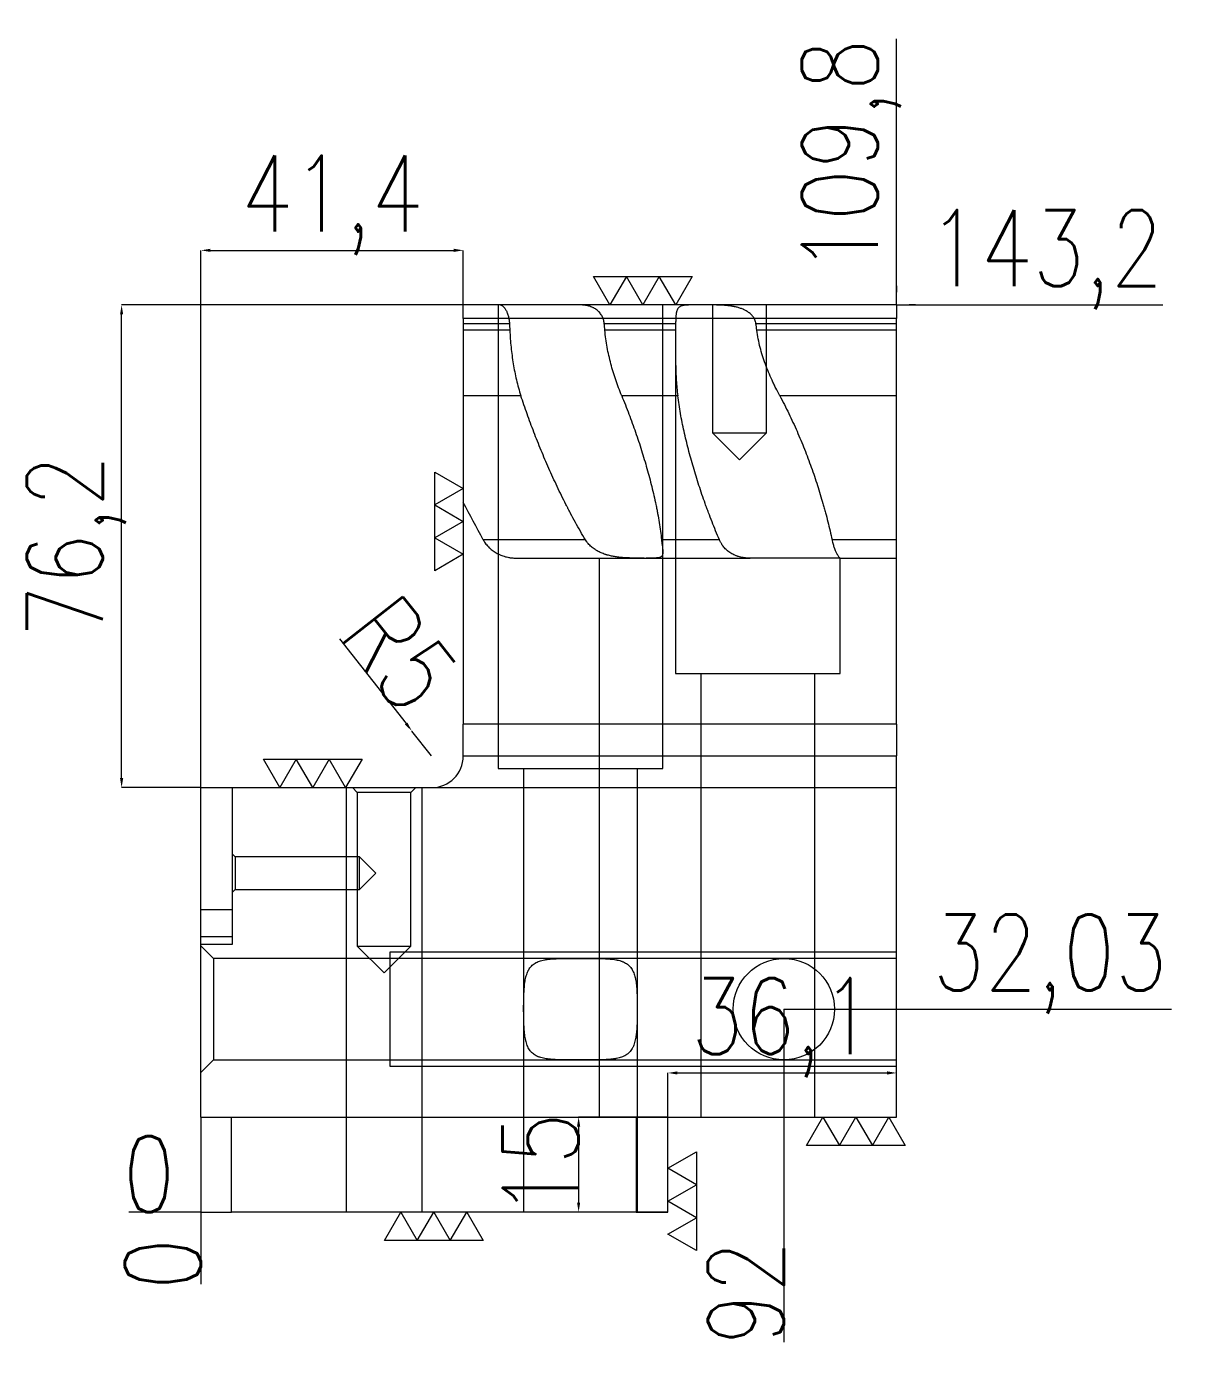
# Model space of a CAD drawing. Header units: millimetres. Extents: x 13923 to 15021, y 34859 to 35408.
# Drawn here: x 14100 to 14282, y 34858.8 to 35067.8 of the extents above; entities that cross this region are included whole.
import ezdxf

# ---------------------------------------------------------------- set-up
doc = ezdxf.new("R2010")
doc.units = ezdxf.units.MM
doc.linetypes.add('DASHED', pattern=[0])
for name, color, linetype, lineweight in [('DIE', 20, 'Continuous', 20), ('DIE_W', 1, 'Continuous', 20), ('DIM', 4, 'Continuous', 20)]:
    doc.layers.add(name, color=color, linetype=linetype, lineweight=lineweight)
doc.styles.add('TXT', font='txt.shx', dxfattribs={"width": 0.8, "bigfont": 'ctxt.shx'})
doc.dimstyles.new('零件', dxfattribs={"dimscale": 1.5, "dimtxt": 8, "dimasz": 1, "dimexe": 0, "dimexo": 0, "dimgap": 0, "dimtad": 1, "dimtxsty": 'TXT', "dimcen": 0, "dimclrd": 252, "dimclre": 252, "dimclrt": 4, "dimazin": 3, "dimtp": 0.001, "dimtm": 0.001, "dimtfac": 1, "dimtmove": 0, "dimatfit": 3, "dimlwd": 5, "dimlwe": 5})

# ---------------------------------------------------------------- blocks, each defined once
blk = doc.blocks.new('*D1113')
at = {"layer": 'Defpoints', "color": 0}
for p in [(14219.54, 34912.67), (14242.34, 34912.67), (14127.54, 34880.64)]:
    blk.add_point(p, dxfattribs=at)
at = {"layer": 'DIM', "color": 252, "lineweight": 5}
blk.add_line((14219.54, 34912.67), (14280.74, 34912.67), dxfattribs=at)
at = {"layer": 'DIM', "color": 4, "lineweight": 5, "insert": (14261.54, 34919.81), "char_height": 12, "attachment_point": 5, "style": 'TXT'}
blk.add_mtext('32,03', dxfattribs=at)
blk = doc.blocks.new('*D1114')
at = {"layer": 'Defpoints', "color": 0}
for p in [(14237.34, 35023.84), (14242.34, 35023.84), (14127.54, 34880.64)]:
    blk.add_point(p, dxfattribs=at)
at = {"layer": 'DIM', "color": 252, "lineweight": 5}
for p, q in [((14237.34, 35023.84), (14240.34, 35023.84)), ((14240.34, 35023.84), (14239.34, 35023.84)), ((14239.34, 35023.84), (14279.37, 35023.84))]:
    blk.add_line(p, q, dxfattribs=at)
at = {"layer": 'DIM', "color": 4, "lineweight": 5, "insert": (14260.85, 35030.98), "char_height": 12, "attachment_point": 5, "style": 'TXT'}
blk.add_mtext('143,2', dxfattribs=at)
blk = doc.blocks.new('*D1115')
at = {"layer": 'Defpoints', "color": 0}
for p in [(14122.54, 34880.64), (14127.54, 34880.64), (14127.54, 34880.64)]:
    blk.add_point(p, dxfattribs=at)
at = {"layer": 'DIM', "color": 252, "lineweight": 5}
blk.add_line((14127.54, 34880.64), (14116.14, 34880.64), dxfattribs=at)
at = {"layer": 'DIM', "color": 4, "lineweight": 5, "insert": (14119.34, 34886.64), "char_height": 12, "attachment_point": 5, "style": 'TXT'}
blk.add_mtext('0', dxfattribs=at)
blk = doc.blocks.new('*D1116')
at = {"layer": 'Defpoints', "color": 0}
for p in [(14219.54, 34912.67), (14127.54, 34880.64), (14219.54, 34875.64)]:
    blk.add_point(p, dxfattribs=at)
at = {"layer": 'DIM', "color": 252, "lineweight": 5}
for p, q in [((14219.54, 34912.67), (14219.54, 34881.64)), ((14219.54, 34881.64), (14219.54, 34878.64)), ((14219.54, 34878.64), (14219.54, 34860.1))]:
    blk.add_line(p, q, dxfattribs=at)
at = {"layer": 'DIM', "color": 4, "lineweight": 5, "insert": (14213.54, 34867.87), "char_height": 12, "attachment_point": 5, "rotation": 90, "style": 'TXT'}
blk.add_mtext('92', dxfattribs=at)
blk = doc.blocks.new('*D1117')
at = {"layer": 'Defpoints', "color": 0}
for p in [(14127.54, 34880.64), (14127.54, 34880.64), (14127.54, 34875.64)]:
    blk.add_point(p, dxfattribs=at)
at = {"layer": 'DIM', "color": 252, "lineweight": 5}
blk.add_line((14127.54, 34880.64), (14127.54, 34869.24), dxfattribs=at)
at = {"layer": 'DIM', "color": 4, "lineweight": 5, "insert": (14121.54, 34872.44), "char_height": 12, "attachment_point": 5, "rotation": 90, "style": 'TXT'}
blk.add_mtext('0', dxfattribs=at)
blk = doc.blocks.new('*D1118')
at = {"layer": 'Defpoints', "color": 0}
for p in [(14237.34, 35028.84), (14237.34, 35023.84), (14127.54, 34880.64)]:
    blk.add_point(p, dxfattribs=at)
at = {"layer": 'DIM', "color": 252, "lineweight": 5}
for p, q in [((14237.34, 35025.84), (14237.34, 35065.87)), ((14237.34, 35023.84), (14237.34, 35026.84)), ((14237.34, 35026.84), (14237.34, 35025.84))]:
    blk.add_line(p, q, dxfattribs=at)
at = {"layer": 'DIM', "color": 4, "lineweight": 5, "insert": (14230.2, 35047.35), "char_height": 12, "attachment_point": 5, "rotation": 90, "style": 'TXT'}
blk.add_mtext('109,8', dxfattribs=at)
blk = doc.blocks.new('*D1125')
at = {"layer": 'Defpoints', "color": 0}
for p in [(14201.24, 34895.64), (14187.15, 34880.64), (14201.24, 34880.64)]:
    blk.add_point(p, dxfattribs=at)
at = {"layer": 'DIM', "color": 252, "linetype": 'Continuous', "lineweight": 5}
for p, q in [((14201.24, 34895.64), (14187.15, 34895.64)), ((14187.15, 34894.14), (14187.15, 34882.14)), ((14201.24, 34880.64), (14187.15, 34880.64))]:
    blk.add_line(p, q, dxfattribs=at)
at = {"layer": 'DIM', "color": 252}
for points in [[(14187.4, 34894.14), (14186.9, 34894.14), (14187.15, 34895.64)], [(14186.9, 34882.14), (14187.4, 34882.14), (14187.15, 34880.64)]]:
    blk.add_solid(points, dxfattribs=at)
at = {"layer": 'DIM', "color": 4, "lineweight": 5, "insert": (14181.15, 34888.14), "char_height": 12, "attachment_point": 5, "rotation": 90, "style": 'TXT'}
blk.add_mtext('15', dxfattribs=at)
blk = doc.blocks.new('*D1126')
at = {"layer": 'Defpoints', "color": 0}
for p in [(14237.34, 34902.6), (14201.24, 34895.64), (14237.34, 34895.64)]:
    blk.add_point(p, dxfattribs=at)
at = {"layer": 'DIM', "color": 252, "linetype": 'Continuous', "lineweight": 5}
for p, q in [((14201.24, 34895.64), (14201.24, 34902.6)), ((14202.74, 34902.6), (14235.84, 34902.6)), ((14237.34, 34895.64), (14237.34, 34902.6))]:
    blk.add_line(p, q, dxfattribs=at)
at = {"layer": 'DIM', "color": 252}
for points in [[(14202.74, 34902.85), (14202.74, 34902.35), (14201.24, 34902.6)], [(14235.84, 34902.35), (14235.84, 34902.85), (14237.34, 34902.6)]]:
    blk.add_solid(points, dxfattribs=at)
at = {"layer": 'DIM', "color": 4, "lineweight": 5, "insert": (14219.29, 34909.75), "char_height": 12, "attachment_point": 5, "style": 'TXT'}
blk.add_mtext('36,1', dxfattribs=at)
blk = doc.blocks.new('*D1127')
at = {"layer": 'Defpoints', "color": 0}
for p in [(14160.85, 34956.57), (14163.94, 34952.64)]:
    blk.add_point(p, dxfattribs=at)
at = {"layer": 'DIE_W', "color": 252, "linetype": 'Continuous', "lineweight": 5}
for p, q in [((14149.39, 34971.14), (14159.92, 34957.75)), ((14163.94, 34952.64), (14160.85, 34956.57))]:
    blk.add_line(p, q, dxfattribs=at)
at = {"layer": 'DIE_W', "color": 252}
blk.add_solid([(14159.73, 34957.59), (14160.12, 34957.9), (14160.85, 34956.57)], dxfattribs=at)
at = {"layer": 'DIE_W', "color": 4, "lineweight": 5, "insert": (14158.91, 34968.74), "char_height": 12, "attachment_point": 5, "rotation": 308.1784, "style": 'TXT'}
blk.add_mtext('R5', dxfattribs=at)
blk = doc.blocks.new('*D1128')
at = {"layer": 'Defpoints', "color": 0}
for p in [(14115.02, 35023.84), (14168.94, 35023.84), (14127.54, 34947.64)]:
    blk.add_point(p, dxfattribs=at)
at = {"layer": 'DIE_W', "color": 252, "linetype": 'Continuous', "lineweight": 5}
for p, q in [((14168.94, 35023.84), (14115.02, 35023.84)), ((14115.02, 34949.14), (14115.02, 35022.34)), ((14127.54, 34947.64), (14115.02, 34947.64))]:
    blk.add_line(p, q, dxfattribs=at)
at = {"layer": 'DIE_W', "color": 252}
for points in [[(14115.27, 35022.34), (14114.77, 35022.34), (14115.02, 35023.84)], [(14114.77, 34949.14), (14115.27, 34949.14), (14115.02, 34947.64)]]:
    blk.add_solid(points, dxfattribs=at)
at = {"layer": 'DIE_W', "color": 4, "lineweight": 5, "insert": (14107.88, 34985.74), "char_height": 12, "attachment_point": 5, "rotation": 90, "style": 'TXT'}
blk.add_mtext('76,2', dxfattribs=at)
blk = doc.blocks.new('*D1129')
at = {"layer": 'Defpoints', "color": 0}
for p in [(14168.94, 35032.46), (14168.94, 35023.84), (14127.54, 34947.64)]:
    blk.add_point(p, dxfattribs=at)
at = {"layer": 'DIE_W', "color": 252, "linetype": 'Continuous', "lineweight": 5}
for p, q in [((14127.54, 34947.64), (14127.54, 35032.46)), ((14129.04, 35032.46), (14167.44, 35032.46)), ((14168.94, 35023.84), (14168.94, 35032.46))]:
    blk.add_line(p, q, dxfattribs=at)
at = {"layer": 'DIE_W', "color": 252}
for points in [[(14129.04, 35032.71), (14129.04, 35032.21), (14127.54, 35032.46)], [(14167.44, 35032.21), (14167.44, 35032.71), (14168.94, 35032.46)]]:
    blk.add_solid(points, dxfattribs=at)
at = {"layer": 'DIE_W', "color": 4, "lineweight": 5, "insert": (14148.24, 35039.6), "char_height": 12, "attachment_point": 5, "style": 'TXT'}
blk.add_mtext('41,4', dxfattribs=at)

msp = doc.modelspace()

# ---------------------------------------------------------------- linework, layer by layer
at = {"layer": 'DIE', "color": 31, "linetype": 'DASHED', "lineweight": 5, "ltscale": 0.574891}
for p, q in [((14168.94, 35023.808), (14168.94, 35023.818)), ((14174.44, 35023.838), (14174.44, 34950.638)), ((14200.44, 34950.638), (14200.44, 35023.838)), ((14202.44, 35016.782), (14202.44, 34965.638)), ((14208.287, 35003.638), (14212.54, 34999.385)), ((14212.54, 34999.385), (14216.793, 35003.638)), ((14177.329, 34983.868), (14197.496, 34983.868)), ((14197.496, 34983.868), (14197.817, 34983.868)), ((14197.817, 34983.868), (14214.25, 34983.868)), ((14228.419, 34983.868), (14214.25, 34983.868)), ((14228.419, 34983.868), (14237.34, 34983.868)), ((14228.44, 34965.638), (14228.44, 34983.868)), ((14202.44, 34965.638), (14228.44, 34965.638)), ((14206.436, 34965.638), (14206.436, 34895.638)), ((14224.443, 34895.638), (14224.443, 34965.638)), ((14174.44, 34950.638), (14187.44, 34950.638)), ((14178.436, 34950.638), (14178.436, 34880.638)), ((14187.44, 34950.638), (14200.44, 34950.638)), ((14196.443, 34880.638), (14196.443, 34950.638)), ((14132.54, 34922.906), (14132.54, 34928.329)), ((14127.54, 34924.138), (14132.54, 34924.138)), ((14127.54, 34922.906), (14132.54, 34922.906))]:
    msp.add_line(p, q, dxfattribs=at)
at = {"layer": 'DIE', "color": 5, "linetype": 'DASHED', "lineweight": 5, "ltscale": 0.574891}
for p, q in [((14208.287, 35023.838), (14208.287, 35003.638)), ((14216.793, 35003.638), (14216.793, 35023.838)), ((14208.287, 35003.638), (14212.54, 35003.638)), ((14212.54, 35003.638), (14216.793, 35003.638)), ((14151.44, 34947.638), (14152.187, 34946.891)), ((14152.187, 34946.891), (14152.187, 34922.638)), ((14160.693, 34946.891), (14152.187, 34946.891)), ((14160.693, 34946.891), (14161.44, 34947.638)), ((14160.693, 34922.638), (14160.693, 34946.891)), ((14132.937, 34936.741), (14132.54, 34937.138)), ((14152.54, 34936.741), (14132.937, 34936.741)), ((14132.937, 34936.741), (14132.937, 34931.535)), ((14155.143, 34934.138), (14152.54, 34936.741)), ((14152.54, 34931.535), (14152.54, 34936.741)), ((14152.54, 34931.535), (14155.143, 34934.138)), ((14132.54, 34931.138), (14132.937, 34931.535)), ((14132.937, 34931.535), (14152.54, 34931.535)), ((14152.187, 34922.638), (14156.44, 34918.385)), ((14152.187, 34922.638), (14160.693, 34922.638)), ((14156.44, 34918.385), (14160.693, 34922.638))]:
    msp.add_line(p, q, dxfattribs=at)
at = {"layer": 'DIE', "color": 155, "linetype": 'DASHED', "lineweight": 5, "ltscale": 0.574891}
for p, q in [((14168.94, 35020.917), (14176.231, 35020.917)), ((14176.284, 35019.838), (14168.94, 35019.838)), ((14191.197, 35020.917), (14202.462, 35020.917)), ((14202.455, 35019.838), (14191.296, 35019.838)), ((14215.13, 35020.917), (14237.34, 35020.917)), ((14237.34, 35019.838), (14215.274, 35019.838)), ((14178.039, 35009.506), (14168.94, 35009.506)), ((14202.795, 35009.506), (14193.95, 35009.506)), ((14237.34, 35009.506), (14218.899, 35009.506)), ((14188.234, 34986.755), (14172.105, 34986.755)), ((14209.373, 34986.755), (14200.237, 34986.755)), ((14237.34, 34986.755), (14227.143, 34986.755))]:
    msp.add_line(p, q, dxfattribs=at)
at = {"layer": 'DIE', "color": 11, "linetype": 'DASHED', "lineweight": 5, "ltscale": 0.574891}
for p, q in [((14190.37, 34983.868), (14190.37, 34895.638)), ((14129.54, 34920.668), (14127.54, 34922.668)), ((14127.54, 34902.668), (14129.54, 34904.668))]:
    msp.add_line(p, q, dxfattribs=at)
at = {"layer": 'DIE', "color": 155, "linetype": 'Continuous', "lineweight": 5}
msp.add_line((14168.94, 34952.638), (14237.34, 34952.638), dxfattribs=at)
at = {"layer": 'DIE', "color": 2, "linetype": 'Continuous', "lineweight": 5}
for p, q in [((14127.54, 34895.638), (14127.54, 34947.638)), ((14127.54, 34947.638), (14237.34, 34947.638)), ((14237.34, 34895.638), (14237.34, 34947.638)), ((14127.54, 34895.638), (14127.54, 34880.638)), ((14127.54, 34895.638), (14237.34, 34895.638)), ((14132.34, 34880.638), (14132.34, 34895.638)), ((14196.24, 34895.638), (14196.24, 34880.638)), ((14201.24, 34880.638), (14201.24, 34895.638)), ((14127.54, 34880.638), (14132.34, 34880.638)), ((14196.24, 34880.638), (14132.34, 34880.638)), ((14196.24, 34880.638), (14201.24, 34880.638))]:
    msp.add_line(p, q, dxfattribs=at)
at = {"layer": 'DIE', "color": 2, "linetype": 'DASHED', "lineweight": 5, "ltscale": 0.574891}
for q in [(14132.54, 34947.638), (14127.54, 34928.329)]:
    msp.add_line((14132.54, 34928.329), q, dxfattribs=at)
at = {"layer": 'DIE', "color": 6, "linetype": 'DASHED', "lineweight": 5, "ltscale": 0.574891}
for p, q in [((14237.34, 34921.668), (14157.34, 34921.668)), ((14157.34, 34921.668), (14157.34, 34903.668)), ((14157.34, 34903.668), (14237.34, 34903.668))]:
    msp.add_line(p, q, dxfattribs=at)
at = {"layer": 'DIE', "color": 31, "linetype": 'DASHED', "lineweight": 5, "ltscale": 0.574891}
for points in [[(14168.94, 35023.616), (14168.94, 35023.627), (14168.94, 35023.638), (14168.94, 35023.648)], [(14168.94, 35023.245), (14168.94, 35023.252), (14168.94, 35023.26), (14168.94, 35023.268)], [(14168.94, 35021.824), (14168.94, 35021.836), (14168.94, 35021.848), (14168.94, 35021.859)], [(14237.34, 35022.655), (14237.34, 35022.639), (14237.34, 35022.623), (14237.34, 35022.607)], [(14237.34, 35022.049), (14237.34, 35022.026), (14237.34, 35022.002), (14237.34, 35021.978)], [(14176.231, 35020.917), (14176.248, 35020.557), (14176.266, 35020.197), (14176.284, 35019.838)], [(14191.296, 35019.838), (14191.263, 35020.197), (14191.23, 35020.557), (14191.197, 35020.917)], [(14202.462, 35020.917), (14202.46, 35020.557), (14202.457, 35020.198), (14202.455, 35019.838)], [(14215.274, 35019.838), (14215.226, 35020.198), (14215.179, 35020.557), (14215.13, 35020.917)], [(14172.105, 34986.755), (14171.049, 34988.726), (14169.994, 34990.697), (14168.94, 34992.669)]]:
    msp.add_open_spline(points, degree=3, dxfattribs=at)
for points, knots in [([(14174.815, 35023.838), (14174.867, 35023.838), (14174.925, 35023.825), (14174.995, 35023.794), (14175.003, 35023.79), (14175.019, 35023.782), (14175.043, 35023.769), (14175.068, 35023.754), (14175.118, 35023.722), (14175.152, 35023.697), (14175.222, 35023.638), (14175.258, 35023.605), (14175.331, 35023.529), (14175.368, 35023.487), (14175.415, 35023.429), (14175.425, 35023.417), (14175.444, 35023.393), (14175.472, 35023.355), (14175.501, 35023.315), (14175.557, 35023.233), (14175.594, 35023.174), (14175.668, 35023.048), (14175.705, 35022.981), (14175.776, 35022.838), (14175.811, 35022.762), (14175.862, 35022.641), (14175.879, 35022.6), (14175.911, 35022.516), (14175.927, 35022.473), (14175.973, 35022.342), (14176.002, 35022.251), (14176.056, 35022.065), (14176.081, 35021.968), (14176.114, 35021.819), (14176.125, 35021.769), (14176.14, 35021.692), (14176.145, 35021.666), (14176.154, 35021.614), (14176.158, 35021.588), (14176.18, 35021.457), (14176.194, 35021.351), (14176.217, 35021.136), (14176.226, 35021.027), (14176.231, 35020.917)], [0, 0, 0, 0, 0.125, 0.125, 0.140625, 0.140625, 0.15625, 0.1875, 0.1875, 0.25, 0.25, 0.3125, 0.3125, 0.375, 0.375, 0.390625, 0.390625, 0.40625, 0.4375, 0.4375, 0.5, 0.5, 0.5625, 0.5625, 0.625, 0.625, 0.65625, 0.65625, 0.6875, 0.6875, 0.75, 0.75, 0.8125, 0.8125, 0.84375, 0.84375, 0.859375, 0.859375, 0.875, 0.875, 0.9375, 0.9375, 1, 1, 1, 1]), ([(14191.197, 35020.917), (14191.187, 35021.027), (14191.171, 35021.135), (14191.128, 35021.349), (14191.074, 35021.559), (14190.997, 35021.763), (14190.942, 35021.889), (14190.93, 35021.914), (14190.907, 35021.963), (14190.871, 35022.037), (14190.832, 35022.108), (14190.751, 35022.249), (14190.692, 35022.339), (14190.565, 35022.514), (14190.496, 35022.598), (14190.405, 35022.698), (14190.386, 35022.718), (14190.349, 35022.758), (14190.291, 35022.816), (14190.232, 35022.872), (14190.112, 35022.979), (14190.028, 35023.047), (14189.854, 35023.174), (14189.763, 35023.233), (14189.623, 35023.316), (14189.575, 35023.343), (14189.479, 35023.394), (14189.43, 35023.418), (14189.185, 35023.534), (14188.981, 35023.609), (14188.719, 35023.683), (14188.666, 35023.696), (14188.586, 35023.716), (14188.559, 35023.722), (14188.506, 35023.734), (14188.372, 35023.762), (14188.237, 35023.784), (14187.913, 35023.825), (14187.697, 35023.838), (14187.479, 35023.838)], [0, 0, 0, 0, 0.0625, 0.0625, 0.125, 0.1875, 0.1875, 0.203125, 0.203125, 0.21875, 0.25, 0.25, 0.3125, 0.3125, 0.375, 0.375, 0.390625, 0.390625, 0.40625, 0.4375, 0.4375, 0.5, 0.5, 0.5625, 0.5625, 0.59375, 0.59375, 0.625, 0.625, 0.75, 0.75, 0.78125, 0.78125, 0.796875, 0.796875, 0.8125, 0.875, 0.875, 1, 1, 1, 1]), ([(14205.264, 35023.838), (14205.026, 35023.838), (14204.804, 35023.837), (14204.491, 35023.83), (14204.39, 35023.827), (14204.196, 35023.817), (14204.102, 35023.811), (14203.922, 35023.795), (14203.835, 35023.785), (14203.669, 35023.759), (14203.589, 35023.744), (14203.476, 35023.715), (14203.439, 35023.705), (14203.367, 35023.682), (14203.332, 35023.669), (14203.23, 35023.629), (14203.166, 35023.597), (14203.047, 35023.523), (14202.992, 35023.48), (14202.916, 35023.405), (14202.891, 35023.378), (14202.844, 35023.321), (14202.822, 35023.29), (14202.759, 35023.193), (14202.721, 35023.12), (14202.655, 35022.954), (14202.626, 35022.861), (14202.594, 35022.73), (14202.588, 35022.703), (14202.577, 35022.647), (14202.571, 35022.618), (14202.555, 35022.53), (14202.546, 35022.468), (14202.528, 35022.338), (14202.521, 35022.27), (14202.507, 35022.127), (14202.501, 35022.053), (14202.494, 35021.955), (14202.493, 35021.935), (14202.49, 35021.895), (14202.487, 35021.835), (14202.484, 35021.773), (14202.478, 35021.648), (14202.475, 35021.562), (14202.47, 35021.386), (14202.468, 35021.296), (14202.466, 35021.179), (14202.465, 35021.156), (14202.465, 35021.109), (14202.464, 35021.085), (14202.463, 35021.013), (14202.463, 35020.965), (14202.462, 35020.917)], [0, 0, 0, 0, 0.125, 0.125, 0.1875, 0.1875, 0.25, 0.25, 0.3125, 0.3125, 0.375, 0.375, 0.40625, 0.40625, 0.4375, 0.4375, 0.5, 0.5, 0.5625, 0.5625, 0.59375, 0.59375, 0.625, 0.625, 0.6875, 0.6875, 0.75, 0.75, 0.765625, 0.765625, 0.78125, 0.78125, 0.8125, 0.8125, 0.84375, 0.84375, 0.875, 0.875, 0.8828125, 0.8828125, 0.890625, 0.90625, 0.90625, 0.9375, 0.9375, 0.96875, 0.96875, 0.9765625, 0.9765625, 0.984375, 0.984375, 1, 1, 1, 1]), ([(14215.13, 35020.917), (14215.117, 35021.013), (14215.098, 35021.107), (14215.048, 35021.292), (14215.016, 35021.382), (14214.961, 35021.515), (14214.931, 35021.58), (14214.898, 35021.645), (14214.876, 35021.687), (14214.864, 35021.709), (14214.804, 35021.814), (14214.752, 35021.895), (14214.639, 35022.05), (14214.578, 35022.124), (14214.482, 35022.231), (14214.449, 35022.266), (14214.381, 35022.335), (14214.346, 35022.368), (14214.24, 35022.466), (14214.167, 35022.528), (14214.016, 35022.645), (14213.939, 35022.7), (14213.701, 35022.858), (14213.535, 35022.951), (14213.321, 35023.056), (14213.278, 35023.077), (14213.191, 35023.116), (14213.148, 35023.135), (14213.018, 35023.191), (14212.93, 35023.225), (14212.667, 35023.323), (14212.489, 35023.379), (14212.132, 35023.478), (14211.952, 35023.521), (14211.727, 35023.568), (14211.682, 35023.577), (14211.592, 35023.594), (14211.547, 35023.602), (14211.411, 35023.627), (14211.321, 35023.641), (14211.053, 35023.682), (14210.875, 35023.705), (14210.523, 35023.743), (14210.349, 35023.758), (14210.003, 35023.784), (14209.831, 35023.794), (14209.322, 35023.819), (14208.989, 35023.827), (14208.622, 35023.833), (14208.581, 35023.833), (14208.5, 35023.834), (14208.459, 35023.835), (14208.339, 35023.836), (14208.259, 35023.836), (14208.021, 35023.838), (14207.866, 35023.838), (14207.713, 35023.838)], [0, 0, 0, 0, 0.03125, 0.03125, 0.0625, 0.0625, 0.078125, 0.0859375, 0.0859375, 0.09375, 0.09375, 0.125, 0.125, 0.15625, 0.15625, 0.171875, 0.171875, 0.1875, 0.1875, 0.21875, 0.21875, 0.25, 0.25, 0.3125, 0.3125, 0.328125, 0.328125, 0.34375, 0.34375, 0.375, 0.375, 0.4375, 0.4375, 0.5, 0.5, 0.515625, 0.515625, 0.53125, 0.53125, 0.5625, 0.5625, 0.625, 0.625, 0.6875, 0.6875, 0.75, 0.75, 0.875, 0.875, 0.890625, 0.890625, 0.90625, 0.90625, 0.9375, 0.9375, 1, 1, 1, 1]), ([(14237.34, 35023.742), (14237.34, 35023.74), (14237.34, 35023.732), (14237.34, 35023.724), (14237.34, 35023.718)], [0, 0, 0, 0, 0.3213544, 1, 1, 1, 1]), ([(14237.34, 35023.285), (14237.34, 35023.281), (14237.34, 35023.276), (14237.34, 35023.263), (14237.34, 35023.254), (14237.34, 35023.246)], [0, 0, 0, 0, 0.3626863, 0.3626863, 1, 1, 1, 1]), ([(14168.94, 35022.849), (14168.94, 35022.852), (14168.94, 35022.855), (14168.94, 35022.891), (14168.94, 35022.924), (14168.94, 35022.955)], [0, 0, 0, 0, 0.0773445, 0.0773445, 1, 1, 1, 1]), ([(14176.284, 35019.838), (14176.306, 35019.385), (14176.333, 35018.936), (14176.4, 35018.043), (14176.479, 35017.156), (14176.633, 35015.841), (14176.824, 35014.543), (14177.056, 35013.26), (14177.239, 35012.416), (14177.439, 35011.576), (14177.547, 35011.158), (14177.779, 35010.328), (14177.904, 35009.916), (14178.039, 35009.506)], [0, 0, 0, 0, 0.125, 0.125, 0.25, 0.375, 0.5, 0.625, 0.75, 0.75, 0.875, 0.875, 1, 1, 1, 1]), ([(14193.95, 35009.506), (14193.781, 35009.916), (14193.618, 35010.328), (14193.306, 35011.158), (14193.156, 35011.576), (14192.869, 35012.416), (14192.597, 35013.26), (14192.233, 35014.543), (14191.916, 35015.841), (14191.651, 35017.156), (14191.51, 35018.043), (14191.388, 35018.936), (14191.337, 35019.385), (14191.296, 35019.838)], [0, 0, 0, 0, 0.125, 0.125, 0.25, 0.25, 0.375, 0.5, 0.625, 0.75, 0.875, 0.875, 1, 1, 1, 1]), ([(14202.455, 35019.838), (14202.452, 35019.375), (14202.449, 35018.917), (14202.443, 35018.011), (14202.441, 35017.563), (14202.439, 35016.675), (14202.44, 35016.235), (14202.446, 35015.363), (14202.457, 35014.499), (14202.482, 35013.648), (14202.515, 35012.804), (14202.536, 35012.385), (14202.589, 35011.553), (14202.621, 35011.14), (14202.698, 35010.319), (14202.743, 35009.911), (14202.795, 35009.506)], [0, 0, 0, 0, 0.125, 0.125, 0.25, 0.25, 0.375, 0.375, 0.5, 0.625, 0.625, 0.75, 0.75, 0.875, 0.875, 1, 1, 1, 1]), ([(14218.899, 35009.506), (14218.683, 35009.909), (14218.472, 35010.317), (14218.164, 35010.933), (14218.063, 35011.14), (14217.865, 35011.555), (14217.767, 35011.763), (14217.48, 35012.391), (14217.112, 35013.232), (14216.613, 35014.511), (14216.318, 35015.376), (14216.044, 35016.248), (14215.918, 35016.688), (14215.69, 35017.574), (14215.588, 35018.021), (14215.41, 35018.923), (14215.335, 35019.378), (14215.274, 35019.838)], [0, 0, 0, 0, 0.125, 0.125, 0.1875, 0.1875, 0.25, 0.25, 0.375, 0.5, 0.625, 0.625, 0.75, 0.75, 0.875, 0.875, 1, 1, 1, 1]), ([(14188.234, 34986.755), (14187.96, 34987.209), (14187.69, 34987.667), (14187.16, 34988.588), (14186.9, 34989.051), (14186.387, 34989.982), (14186.134, 34990.45), (14185.761, 34991.156), (14185.607, 34991.45), (14185.454, 34991.746), (14185.393, 34991.864), (14185.363, 34991.923), (14185.272, 34992.101), (14184.969, 34992.692), (14184.674, 34993.283), (14184.21, 34994.23), (14183.981, 34994.704), (14183.308, 34996.128), (14182.874, 34997.078), (14182.033, 34998.981), (14181.626, 34999.934), (14180.838, 35001.842), (14180.077, 35003.752), (14179.367, 35005.667), (14178.683, 35007.584), (14178.354, 35008.544), (14178.039, 35009.506)], [0, 0, 0, 0, 0.0625, 0.0625, 0.125, 0.125, 0.1875, 0.1875, 0.21875, 0.2265625, 0.2265625, 0.234375, 0.234375, 0.25, 0.3125, 0.3125, 0.375, 0.375, 0.5, 0.5, 0.625, 0.625, 0.75, 0.875, 0.875, 1, 1, 1, 1]), ([(14193.95, 35009.506), (14194.345, 35008.543), (14194.724, 35007.582), (14195.451, 35005.662), (14196.146, 35003.744), (14196.779, 35001.832), (14197.382, 34999.921), (14197.667, 34998.967), (14198.205, 34997.062), (14198.458, 34996.11), (14198.81, 34994.685), (14198.923, 34994.211), (14199.139, 34993.262), (14199.243, 34992.788), (14199.391, 34992.078), (14199.439, 34991.841), (14199.532, 34991.369), (14199.577, 34991.134), (14199.708, 34990.43), (14199.79, 34989.964), (14199.94, 34989.036), (14200.009, 34988.575), (14200.134, 34987.66), (14200.189, 34987.206), (14200.237, 34986.755)], [0, 0, 0, 0, 0.125, 0.125, 0.25, 0.375, 0.375, 0.5, 0.5, 0.625, 0.625, 0.6875, 0.6875, 0.75, 0.75, 0.78125, 0.78125, 0.8125, 0.8125, 0.875, 0.875, 0.9375, 0.9375, 1, 1, 1, 1]), ([(14209.373, 34986.755), (14208.968, 34987.702), (14208.578, 34988.653), (14208.016, 34990.085), (14207.832, 34990.563), (14207.562, 34991.281), (14207.451, 34991.581), (14207.341, 34991.881), (14207.297, 34992.001), (14207.275, 34992.061), (14207.21, 34992.241), (14206.82, 34993.321), (14206.451, 34994.398), (14205.828, 34996.309), (14205.533, 34997.262), (14204.976, 34999.164), (14204.714, 35000.112), (14204.225, 35002.005), (14203.999, 35002.949), (14203.687, 35004.361), (14203.588, 35004.831), (14203.4, 35005.769), (14203.311, 35006.238), (14203.144, 35007.174), (14203.066, 35007.642), (14202.921, 35008.575), (14202.855, 35009.041), (14202.795, 35009.506)], [0, 0, 0, 0, 0.125, 0.125, 0.1875, 0.1875, 0.21875, 0.2265625, 0.2265625, 0.234375, 0.234375, 0.25, 0.375, 0.375, 0.5, 0.5, 0.625, 0.625, 0.75, 0.75, 0.8125, 0.8125, 0.875, 0.875, 0.9375, 0.9375, 1, 1, 1, 1]), ([(14218.899, 35009.506), (14219.148, 35009.041), (14219.391, 35008.575), (14219.865, 35007.642), (14220.096, 35007.174), (14220.548, 35006.239), (14220.768, 35005.77), (14221.199, 35004.831), (14221.41, 35004.361), (14222.028, 35002.949), (14222.42, 35002.006), (14223.171, 35000.114), (14223.529, 34999.165), (14224.211, 34997.264), (14224.535, 34996.311), (14225.151, 34994.4), (14225.442, 34993.443), (14225.751, 34992.363), (14225.785, 34992.243), (14225.853, 34992.003), (14225.886, 34991.883), (14225.986, 34991.523), (14226.182, 34990.804), (14226.368, 34990.086), (14226.725, 34988.654), (14226.944, 34987.702), (14227.143, 34986.755)], [0, 0, 0, 0, 0.0625, 0.0625, 0.125, 0.125, 0.1875, 0.1875, 0.25, 0.25, 0.375, 0.375, 0.5, 0.5, 0.625, 0.625, 0.75, 0.75, 0.765625, 0.765625, 0.78125, 0.78125, 0.8125, 0.875, 0.875, 1, 1, 1, 1]), ([(14172.105, 34986.755), (14172.168, 34986.639), (14172.234, 34986.526), (14172.376, 34986.307), (14172.45, 34986.201), (14172.687, 34985.892), (14172.86, 34985.699), (14173.096, 34985.472), (14173.144, 34985.428), (14173.242, 34985.34), (14173.291, 34985.297), (14173.442, 34985.172), (14173.546, 34985.092), (14173.862, 34984.864), (14174.083, 34984.727), (14174.371, 34984.574), (14174.43, 34984.544), (14174.547, 34984.487), (14174.606, 34984.459), (14174.786, 34984.378), (14174.907, 34984.328), (14175.273, 34984.19), (14175.521, 34984.114), (14175.9, 34984.022), (14176.027, 34983.995), (14176.22, 34983.961), (14176.284, 34983.95), (14176.414, 34983.931), (14176.479, 34983.922), (14176.805, 34983.883), (14177.067, 34983.868), (14177.329, 34983.868)], [0, 0, 0, 0, 0.0625, 0.0625, 0.125, 0.125, 0.25, 0.25, 0.28125, 0.28125, 0.3125, 0.3125, 0.375, 0.375, 0.5, 0.5, 0.53125, 0.53125, 0.5625, 0.5625, 0.625, 0.625, 0.75, 0.75, 0.8125, 0.8125, 0.84375, 0.84375, 0.875, 0.875, 1, 1, 1, 1]), ([(14197.496, 34983.868), (14197.342, 34983.868), (14197.026, 34983.868), (14196.525, 34983.869), (14196.173, 34983.871), (14195.813, 34983.876), (14195.629, 34983.879), (14195.251, 34983.888), (14195.058, 34983.894), (14194.664, 34983.912), (14194.462, 34983.923), (14194.204, 34983.942), (14194.152, 34983.946), (14194.048, 34983.954), (14193.892, 34983.967), (14193.735, 34983.983), (14193.418, 34984.017), (14193.204, 34984.044), (14192.774, 34984.111), (14192.556, 34984.15), (14192.118, 34984.243), (14191.898, 34984.298), (14191.62, 34984.377), (14191.564, 34984.394), (14191.454, 34984.428), (14191.288, 34984.481), (14191.124, 34984.539), (14190.797, 34984.663), (14190.582, 34984.756), (14190.265, 34984.914), (14190.16, 34984.97), (14190.004, 34985.059), (14189.953, 34985.089), (14189.85, 34985.152), (14189.799, 34985.184), (14189.547, 34985.349), (14189.355, 34985.493), (14188.992, 34985.807), (14188.821, 34985.977), (14188.643, 34986.186), (14188.623, 34986.209), (14188.585, 34986.256), (14188.527, 34986.328), (14188.472, 34986.4), (14188.365, 34986.548), (14188.297, 34986.65), (14188.234, 34986.755)], [0, 0, 0, 0, 0.0625, 0.125, 0.1875, 0.1875, 0.25, 0.25, 0.3125, 0.3125, 0.375, 0.375, 0.390625, 0.390625, 0.40625, 0.4375, 0.4375, 0.5, 0.5, 0.5625, 0.5625, 0.625, 0.625, 0.640625, 0.640625, 0.65625, 0.6875, 0.6875, 0.75, 0.75, 0.78125, 0.78125, 0.796875, 0.796875, 0.8125, 0.8125, 0.875, 0.875, 0.9375, 0.9375, 0.9453125, 0.9453125, 0.953125, 0.96875, 0.96875, 1, 1, 1, 1]), ([(14200.237, 34986.755), (14200.26, 34986.545), (14200.283, 34986.35), (14200.328, 34985.985), (14200.349, 34985.815), (14200.373, 34985.617), (14200.378, 34985.578), (14200.387, 34985.502), (14200.391, 34985.464), (14200.403, 34985.356), (14200.411, 34985.287), (14200.429, 34985.09), (14200.437, 34984.972), (14200.44, 34984.813), (14200.44, 34984.763), (14200.437, 34984.668), (14200.434, 34984.623), (14200.42, 34984.499), (14200.405, 34984.427), (14200.362, 34984.3), (14200.334, 34984.246), (14200.264, 34984.152), (14200.223, 34984.113), (14200.151, 34984.062), (14200.125, 34984.047), (14200.07, 34984.019), (14200.041, 34984.006), (14199.95, 34983.972), (14199.882, 34983.954), (14199.735, 34983.924), (14199.655, 34983.913), (14199.483, 34983.895), (14199.39, 34983.889), (14199.193, 34983.879), (14199.088, 34983.876), (14198.949, 34983.873), (14198.921, 34983.872), (14198.863, 34983.872), (14198.834, 34983.871), (14198.746, 34983.87), (14198.686, 34983.87), (14198.501, 34983.868), (14198.243, 34983.868), (14197.963, 34983.868), (14197.817, 34983.868)], [0, 0, 0, 0, 0.0625, 0.0625, 0.125, 0.125, 0.140625, 0.140625, 0.15625, 0.15625, 0.1875, 0.1875, 0.25, 0.25, 0.28125, 0.28125, 0.3125, 0.3125, 0.375, 0.375, 0.4375, 0.4375, 0.5, 0.5, 0.53125, 0.53125, 0.5625, 0.5625, 0.625, 0.625, 0.6875, 0.6875, 0.75, 0.75, 0.8125, 0.8125, 0.828125, 0.828125, 0.84375, 0.84375, 0.875, 0.875, 0.9375, 1, 1, 1, 1]), ([(14214.25, 34983.868), (14213.99, 34983.868), (14213.733, 34983.88), (14213.226, 34983.933), (14212.976, 34983.973), (14212.606, 34984.057), (14212.483, 34984.089), (14212.331, 34984.134), (14212.3, 34984.144), (14212.24, 34984.163), (14212.15, 34984.192), (14212.061, 34984.224), (14211.768, 34984.334), (14211.543, 34984.438), (14211.114, 34984.68), (14210.909, 34984.817), (14210.69, 34984.992), (14210.666, 34985.012), (14210.618, 34985.052), (14210.594, 34985.072), (14210.524, 34985.134), (14210.478, 34985.176), (14210.343, 34985.304), (14210.257, 34985.393), (14210.01, 34985.67), (14209.861, 34985.868), (14209.693, 34986.133), (14209.661, 34986.187), (14209.598, 34986.297), (14209.567, 34986.353), (14209.478, 34986.522), (14209.424, 34986.637), (14209.373, 34986.755)], [0, 0, 0, 0, 0.125, 0.125, 0.25, 0.25, 0.3125, 0.3125, 0.328125, 0.328125, 0.34375, 0.375, 0.375, 0.5, 0.5, 0.625, 0.625, 0.640625, 0.640625, 0.65625, 0.65625, 0.6875, 0.6875, 0.75, 0.75, 0.875, 0.875, 0.90625, 0.90625, 0.9375, 0.9375, 1, 1, 1, 1]), ([(14227.143, 34986.755), (14227.193, 34986.52), (14227.249, 34986.297), (14227.369, 34985.876), (14227.434, 34985.677), (14227.51, 34985.467), (14227.518, 34985.444), (14227.536, 34985.398), (14227.561, 34985.33), (14227.587, 34985.265), (14227.638, 34985.137), (14227.673, 34985.055), (14227.775, 34984.824), (14227.842, 34984.686), (14227.915, 34984.548), (14227.923, 34984.533), (14227.939, 34984.503), (14227.947, 34984.489), (14227.971, 34984.446), (14227.987, 34984.418), (14228.032, 34984.339), (14228.062, 34984.291), (14228.146, 34984.158), (14228.196, 34984.087), (14228.251, 34984.016), (14228.262, 34984.003), (14228.282, 34983.979), (14228.292, 34983.968), (14228.32, 34983.937), (14228.337, 34983.92), (14228.382, 34983.88), (14228.404, 34983.868), (14228.419, 34983.868)], [0, 0, 0, 0, 0.125, 0.125, 0.25, 0.25, 0.265625, 0.265625, 0.28125, 0.3125, 0.3125, 0.375, 0.375, 0.5, 0.5, 0.515625, 0.515625, 0.53125, 0.53125, 0.5625, 0.5625, 0.625, 0.625, 0.75, 0.75, 0.78125, 0.78125, 0.8125, 0.8125, 0.875, 0.875, 1, 1, 1, 1])]:
    msp.add_open_spline(points, degree=3, knots=knots, dxfattribs=at)
at = {"layer": 'DIE', "color": 155, "linetype": 'Continuous', "lineweight": 5}
msp.add_open_spline([(14237.34, 35021.676), (14168.94, 35021.676)], degree=1, dxfattribs=at)
at = {"layer": 'DIE_W', "color": 2, "linetype": 'Continuous', "lineweight": 5}
for p, q in [((14168.94, 35021.706), (14168.94, 35023.838)), ((14168.94, 34952.638), (14168.94, 34957.638))]:
    msp.add_line(p, q, dxfattribs=at)
at = {"layer": 'DIE_W', "color": 4, "linetype": 'Continuous', "lineweight": 5}
for p, q in [((14237.34, 35023.838), (14168.94, 35023.838)), ((14237.34, 35023.838), (14237.34, 35021.706)), ((14237.34, 34957.638), (14237.34, 34952.638)), ((14237.34, 34947.638), (14237.34, 34952.638))]:
    msp.add_line(p, q, dxfattribs=at)
at = {"layer": 'DIE_W', "color": 4, "linetype": 'DASHED', "lineweight": 5, "ltscale": 0.574891}
for p, q in [((14150.44, 34947.638), (14150.44, 34880.638)), ((14162.44, 34880.638), (14162.44, 34947.638)), ((14237.34, 34920.668), (14129.54, 34920.668)), ((14129.54, 34904.668), (14237.34, 34904.668))]:
    msp.add_line(p, q, dxfattribs=at)
at = {"layer": 'DIE_W', "color": 2, "linetype": 'DASHED', "lineweight": 5, "ltscale": 0.574891}
for p, q in [((14129.54, 34920.668), (14129.54, 34912.668)), ((14129.54, 34912.668), (14129.54, 34904.668))]:
    msp.add_line(p, q, dxfattribs=at)
msp.add_circle((14219.545, 34912.668), 8, dxfattribs=at)
at = {"layer": 'DIE_W', "color": 2, "linetype": 'Continuous', "lineweight": 5}
msp.add_arc((14163.94, 34952.638), 5, 270, 0, dxfattribs=at)
msp.add_open_spline([(14168.94, 35021.706), (14168.94, 34957.638)], degree=1, dxfattribs=at)
at = {"layer": 'DIE_W', "color": 4, "linetype": 'Continuous', "lineweight": 5}
for points in [[(14237.34, 34957.638), (14237.34, 35021.706)], [(14237.34, 34957.638), (14168.94, 34957.638)]]:
    msp.add_open_spline(points, degree=1, dxfattribs=at)
at = {"layer": 'DIE_W', "color": 2, "linetype": 'DASHED', "lineweight": 5, "ltscale": 0.574891}
msp.add_open_spline([(14193.035, 34920.47), (14192.891, 34920.496), (14192.743, 34920.518), (14192.441, 34920.557), (14192.287, 34920.573), (14191.817, 34920.614), (14191.493, 34920.632), (14190.989, 34920.65), (14190.818, 34920.654), (14190.557, 34920.659), (14190.469, 34920.661), (14190.293, 34920.663), (14190.205, 34920.664), (14189.763, 34920.668), (14189.405, 34920.668), (14188.68, 34920.668), (14188.314, 34920.667), (14187.85, 34920.666), (14187.757, 34920.666), (14187.571, 34920.666), (14187.478, 34920.666), (14187.2, 34920.666), (14187.015, 34920.666), (14186.463, 34920.667), (14186.098, 34920.668), (14185.556, 34920.668), (14185.376, 34920.668), (14185.108, 34920.667), (14184.974, 34920.667), (14184.84, 34920.666), (14184.751, 34920.665), (14184.707, 34920.664), (14184.308, 34920.66), (14183.964, 34920.653), (14183.298, 34920.627), (14182.976, 34920.608), (14182.508, 34920.564), (14182.355, 34920.547), (14182.168, 34920.521), (14182.13, 34920.516), (14182.056, 34920.505), (14182.019, 34920.499), (14181.908, 34920.481), (14181.836, 34920.468), (14181.479, 34920.4), (14181.213, 34920.332), (14180.839, 34920.2), (14180.719, 34920.152), (14180.546, 34920.071), (14180.461, 34920.029), (14180.379, 34919.984), (14180.325, 34919.952), (14180.298, 34919.937), (14180.06, 34919.791), (14179.872, 34919.641), (14179.54, 34919.295), (14179.395, 34919.099), (14179.253, 34918.85), (14179.238, 34918.822), (14179.207, 34918.765), (14179.163, 34918.679), (14179.121, 34918.59), (14179.042, 34918.409), (14178.995, 34918.283), (14178.864, 34917.891), (14178.794, 34917.611), (14178.73, 34917.273), (14178.724, 34917.235), (14178.71, 34917.159), (14178.691, 34917.044), (14178.673, 34916.927), (14178.64, 34916.692), (14178.621, 34916.532), (14178.588, 34916.206), (14178.559, 34915.873), (14178.538, 34915.529), (14178.527, 34915.31), (14178.525, 34915.266), (14178.521, 34915.178), (14178.519, 34915.133), (14178.513, 34915), (14178.509, 34914.911), (14178.5, 34914.643), (14178.49, 34914.284), (14178.48, 34913.739), (14178.477, 34913.371), (14178.475, 34913.094), (14178.475, 34912.955), (14178.474, 34912.815), (14178.474, 34912.722), (14178.474, 34912.675), (14178.474, 34912.442), (14178.476, 34912.071), (14178.481, 34911.521), (14178.492, 34910.978), (14178.502, 34910.62), (14178.512, 34910.352), (14178.516, 34910.264), (14178.522, 34910.131), (14178.524, 34910.087), (14178.528, 34909.999), (14178.54, 34909.78), (14178.564, 34909.394), (14178.594, 34909.065), (14178.628, 34908.741), (14178.648, 34908.583), (14178.693, 34908.273), (14178.719, 34908.121), (14178.762, 34907.898), (14178.778, 34907.825), (14178.802, 34907.716), (14178.811, 34907.68), (14178.828, 34907.609), (14178.873, 34907.432), (14178.923, 34907.264), (14179.056, 34906.877), (14179.162, 34906.64), (14179.352, 34906.314), (14179.421, 34906.211), (14179.515, 34906.089), (14179.534, 34906.064), (14179.573, 34906.017), (14179.632, 34905.946), (14179.694, 34905.88), (14179.906, 34905.666), (14180.097, 34905.519), (14180.415, 34905.33), (14180.526, 34905.272), (14180.673, 34905.206), (14180.703, 34905.193), (14180.763, 34905.168), (14180.854, 34905.131), (14180.947, 34905.097), (14181.263, 34904.99), (14181.533, 34904.923), (14181.963, 34904.844), (14182.11, 34904.822), (14182.338, 34904.792), (14182.415, 34904.783), (14182.57, 34904.766), (14182.648, 34904.758), (14183.042, 34904.723), (14183.368, 34904.705), (14183.873, 34904.687), (14184.043, 34904.682), (14184.303, 34904.677), (14184.391, 34904.675), (14184.567, 34904.673), (14184.655, 34904.672), (14184.922, 34904.669), (14185.279, 34904.668), (14185.64, 34904.668), (14186.184, 34904.668), (14186.551, 34904.669), (14187.013, 34904.669), (14187.106, 34904.669), (14187.292, 34904.67), (14187.385, 34904.67), (14187.665, 34904.67), (14187.85, 34904.669), (14188.405, 34904.669), (14188.77, 34904.668), (14189.313, 34904.668), (14189.672, 34904.668), (14190.028, 34904.67), (14190.249, 34904.672), (14190.294, 34904.673), (14190.382, 34904.674), (14190.426, 34904.674), (14190.558, 34904.676), (14190.645, 34904.678), (14190.904, 34904.684), (14191.074, 34904.689), (14191.575, 34904.708), (14191.898, 34904.727), (14192.365, 34904.771), (14192.518, 34904.788), (14192.742, 34904.819), (14192.854, 34904.835), (14192.963, 34904.853), (14193.036, 34904.866), (14193.072, 34904.873), (14193.395, 34904.934), (14193.663, 34905.003), (14194.162, 34905.178), (14194.393, 34905.284), (14194.631, 34905.429), (14194.658, 34905.446), (14194.709, 34905.48), (14194.786, 34905.532), (14194.957, 34905.659), (14195.09, 34905.781), (14195.34, 34906.04), (14195.485, 34906.236), (14195.642, 34906.512), (14195.672, 34906.569), (14195.73, 34906.685), (14195.758, 34906.745), (14195.838, 34906.927), (14195.886, 34907.053), (14196.016, 34907.446), (14196.086, 34907.727), (14196.15, 34908.064), (14196.156, 34908.102), (14196.17, 34908.178), (14196.176, 34908.216), (14196.195, 34908.332), (14196.207, 34908.41), (14196.24, 34908.647), (14196.259, 34908.807), (14196.292, 34909.134), (14196.321, 34909.467), (14196.342, 34909.811), (14196.355, 34910.074), (14196.36, 34910.162), (14196.365, 34910.295), (14196.367, 34910.34), (14196.37, 34910.429), (14196.379, 34910.653), (14196.39, 34911.059), (14196.4, 34911.605), (14196.405, 34912.157), (14196.406, 34912.528), (14196.406, 34912.808), (14196.405, 34912.901), (14196.405, 34913.087), (14196.404, 34913.18), (14196.402, 34913.458), (14196.398, 34913.826), (14196.388, 34914.37), (14196.377, 34914.728), (14196.364, 34915.083), (14196.356, 34915.259), (14196.344, 34915.478), (14196.342, 34915.522), (14196.336, 34915.609), (14196.328, 34915.739), (14196.319, 34915.866), (14196.3, 34916.119), (14196.285, 34916.284), (14196.25, 34916.608), (14196.23, 34916.766), (14196.185, 34917.076), (14196.159, 34917.227), (14196.115, 34917.449), (14196.092, 34917.559), (14196.066, 34917.667), (14196.049, 34917.738), (14196.04, 34917.773), (14195.994, 34917.949), (14195.953, 34918.084), (14195.818, 34918.472), (14195.712, 34918.708), (14195.52, 34919.032), (14195.451, 34919.135), (14195.358, 34919.256), (14195.339, 34919.28), (14195.3, 34919.328), (14195.28, 34919.351), (14195.219, 34919.42), (14195.178, 34919.465), (14194.963, 34919.679), (14194.771, 34919.825), (14194.452, 34920.013), (14194.34, 34920.07), (14194.164, 34920.149), (14194.103, 34920.174), (14193.98, 34920.222), (14193.918, 34920.244), (14193.726, 34920.308), (14193.594, 34920.346), (14193.39, 34920.397), (14193.286, 34920.421), (14193.162, 34920.446), (14193.099, 34920.458), (14193.072, 34920.463), (14193.054, 34920.466), (14193.044, 34920.468), (14193.035, 34920.47)], degree=3, knots=[0, 0, 0, 0, 0.0078125, 0.0078125, 0.015625, 0.015625, 0.03125, 0.03125, 0.0390625, 0.0390625, 0.0429688, 0.0429688, 0.046875, 0.046875, 0.0625, 0.0625, 0.078125, 0.078125, 0.0820313, 0.0820313, 0.0859375, 0.0859375, 0.09375, 0.09375, 0.109375, 0.109375, 0.1171875, 0.1171875, 0.1210938, 0.1230469, 0.1230469, 0.125, 0.125, 0.140625, 0.140625, 0.15625, 0.15625, 0.1640625, 0.1640625, 0.1660156, 0.1660156, 0.1679688, 0.1679688, 0.171875, 0.171875, 0.1875, 0.1875, 0.1953125, 0.1953125, 0.1992188, 0.2011719, 0.2011719, 0.203125, 0.203125, 0.21875, 0.21875, 0.234375, 0.234375, 0.2363281, 0.2363281, 0.2382813, 0.2421875, 0.2421875, 0.25, 0.25, 0.265625, 0.265625, 0.2675781, 0.2675781, 0.2695313, 0.2734375, 0.2734375, 0.28125, 0.28125, 0.2890625, 0.296875, 0.296875, 0.2988281, 0.2988281, 0.3007813, 0.3007813, 0.3046875, 0.3046875, 0.3125, 0.3203125, 0.328125, 0.328125, 0.3320313, 0.3339844, 0.3339844, 0.3359375, 0.3359375, 0.34375, 0.3515625, 0.359375, 0.3671875, 0.3671875, 0.3710938, 0.3710938, 0.3730469, 0.3730469, 0.375, 0.3828125, 0.390625, 0.390625, 0.3984375, 0.3984375, 0.40625, 0.40625, 0.4101562, 0.4101562, 0.4121094, 0.4121094, 0.4140625, 0.421875, 0.421875, 0.4375, 0.4375, 0.4453125, 0.4453125, 0.4472656, 0.4472656, 0.4492187, 0.453125, 0.453125, 0.46875, 0.46875, 0.4765625, 0.4765625, 0.4785156, 0.4785156, 0.4804687, 0.484375, 0.484375, 0.5, 0.5, 0.5078125, 0.5078125, 0.5117187, 0.5117187, 0.515625, 0.515625, 0.53125, 0.53125, 0.5390625, 0.5390625, 0.5429687, 0.5429687, 0.546875, 0.546875, 0.5546875, 0.5625, 0.5625, 0.578125, 0.578125, 0.5820312, 0.5820312, 0.5859375, 0.5859375, 0.59375, 0.59375, 0.609375, 0.609375, 0.6171875, 0.625, 0.625, 0.6269531, 0.6269531, 0.6289062, 0.6289062, 0.6328125, 0.6328125, 0.640625, 0.640625, 0.65625, 0.65625, 0.6640625, 0.6640625, 0.6679687, 0.6699219, 0.6699219, 0.671875, 0.671875, 0.6875, 0.6875, 0.703125, 0.703125, 0.7050781, 0.7050781, 0.7070312, 0.7109375, 0.71875, 0.71875, 0.734375, 0.734375, 0.7382812, 0.7382812, 0.7421875, 0.7421875, 0.75, 0.75, 0.765625, 0.765625, 0.7675781, 0.7675781, 0.7695312, 0.7695312, 0.7734375, 0.7734375, 0.78125, 0.78125, 0.7890625, 0.796875, 0.796875, 0.8007812, 0.8007812, 0.8027344, 0.8027344, 0.8046875, 0.8125, 0.8203125, 0.828125, 0.8359375, 0.8359375, 0.8398437, 0.8398437, 0.84375, 0.84375, 0.8515625, 0.859375, 0.8671875, 0.8671875, 0.875, 0.875, 0.8769531, 0.8769531, 0.8789062, 0.8828125, 0.8828125, 0.890625, 0.890625, 0.8984375, 0.8984375, 0.90625, 0.90625, 0.9101562, 0.9121094, 0.9121094, 0.9140625, 0.9140625, 0.921875, 0.921875, 0.9375, 0.9375, 0.9453125, 0.9453125, 0.9472656, 0.9472656, 0.9492187, 0.9492187, 0.953125, 0.953125, 0.96875, 0.96875, 0.9765625, 0.9765625, 0.9804687, 0.9804687, 0.984375, 0.984375, 0.9921875, 0.9921875, 0.9960937, 0.9980469, 0.9990234, 0.9995117, 0.9995117, 1, 1, 1, 1], dxfattribs=at)
at = {"layer": 'DIM', "linetype": 'Continuous', "lineweight": 5}
for points in [[(14205.072, 35028.338), (14202.474, 35023.838), (14199.876, 35028.338), (14197.278, 35023.838), (14194.68, 35028.338), (14192.082, 35023.838), (14189.484, 35028.338), (14205.072, 35028.338)], [(14164.44, 34997.466), (14168.94, 34994.868), (14164.44, 34992.27), (14168.94, 34989.672), (14164.44, 34987.074), (14168.94, 34984.476), (14164.44, 34981.878), (14164.44, 34997.466)], [(14152.98, 34952.138), (14150.382, 34947.638), (14147.784, 34952.138), (14145.186, 34947.638), (14142.588, 34952.138), (14139.99, 34947.638), (14137.392, 34952.138), (14152.98, 34952.138)], [(14223.118, 34891.138), (14225.716, 34895.638), (14228.314, 34891.138), (14230.913, 34895.638), (14233.511, 34891.138), (14236.109, 34895.638), (14238.707, 34891.138), (14223.118, 34891.138)], [(14205.74, 34874.555), (14201.24, 34877.153), (14205.74, 34879.751), (14201.24, 34882.349), (14205.74, 34884.948), (14201.24, 34887.546), (14205.74, 34890.144), (14205.74, 34874.555)], [(14156.496, 34876.138), (14159.094, 34880.638), (14161.692, 34876.138), (14164.29, 34880.638), (14166.888, 34876.138), (14169.486, 34880.638), (14172.084, 34876.138), (14156.496, 34876.138)]]:
    msp.add_lwpolyline(points, close=True, dxfattribs=at)

# ---------------------------------------------------------------- dimensions: what is measured, and where the dimension line sits
at = {"layer": 'DIE_W', "linetype": 'Continuous', "lineweight": 5}
dim = msp.add_linear_dim(base=(14168.94, 35032.458), p1=(14127.54, 34947.638), p2=(14168.94, 35023.838), dimstyle='零件', dxfattribs=at)
dim.commit()
dim.dimension.update_dxf_attribs({"geometry": '*D1129', "text_midpoint": (14148.24, 35039.601)})
dim = msp.add_linear_dim(base=(14115.024, 35023.838), p1=(14127.54, 34947.638), p2=(14168.94, 35023.838), angle=90, dimstyle='零件', dxfattribs=at)
dim.commit()
dim.dimension.update_dxf_attribs({"geometry": '*D1128', "text_midpoint": (14107.881, 34985.738)})
dim = msp.add_radius_dim(center=(14163.94, 34952.638), mpoint=(14160.85, 34956.568), dimstyle='零件', dxfattribs=at)
dim.commit()
dim.dimension.update_dxf_attribs({"geometry": '*D1127', "text_midpoint": (14158.908, 34968.744)})
at = {"layer": 'DIM', "lineweight": 5}
for feature_location, offset, dtype, origin, picture, middle in [((14237.34, 35023.838), (0, 5), 1, (14127.54, 34880.638), '*D1118', (14230.198, 35047.352)), ((14237.34, 35023.838), (5, 0), 0, (14127.54, 34880.638), '*D1114', (14260.854, 35030.981)), ((14219.545, 34912.668), (22.795, 0), 0, (14127.54, 34880.638), '*D1113', (14261.54, 34919.811)), ((14219.5448, 34912.6679), (-0.0004, -37.03), 1, (14127.5404, 34880.6379), '*D1116', (14213.5444, 34867.8665)), ((14127.540398255, 34880.6378811), (-5, 0), 0, (14127.540398255, 34880.6378811), '*D1115', (14119.340398255, 34886.6378811)), ((14127.540398255, 34880.6378811), (0, -5), 1, (14127.540398255, 34880.6378811), '*D1117', (14121.540398255, 34872.4378811))]:
    dim = msp.add_ordinate_dim(feature_location=feature_location, offset=offset, dtype=dtype, origin=origin, dimstyle='零件', dxfattribs=at)
    dim.commit()
    dim.dimension.update_dxf_attribs({"geometry": picture, "text_midpoint": middle})
at = {"layer": 'DIM', "linetype": 'Continuous', "lineweight": 5}
dim = msp.add_linear_dim(base=(14237.34, 34902.605), p1=(14201.24, 34895.638), p2=(14237.34, 34895.638), dimstyle='零件', dxfattribs=at)
dim.commit()
dim.dimension.update_dxf_attribs({"geometry": '*D1126', "text_midpoint": (14219.29, 34909.748)})
dim = msp.add_linear_dim(base=(14187.153, 34880.638), p1=(14201.24, 34895.638), p2=(14201.24, 34880.638), angle=90, dimstyle='零件', dxfattribs=at)
dim.commit()
dim.dimension.update_dxf_attribs({"geometry": '*D1125', "text_midpoint": (14181.153, 34888.138)})

doc.saveas('drawing.dxf')
